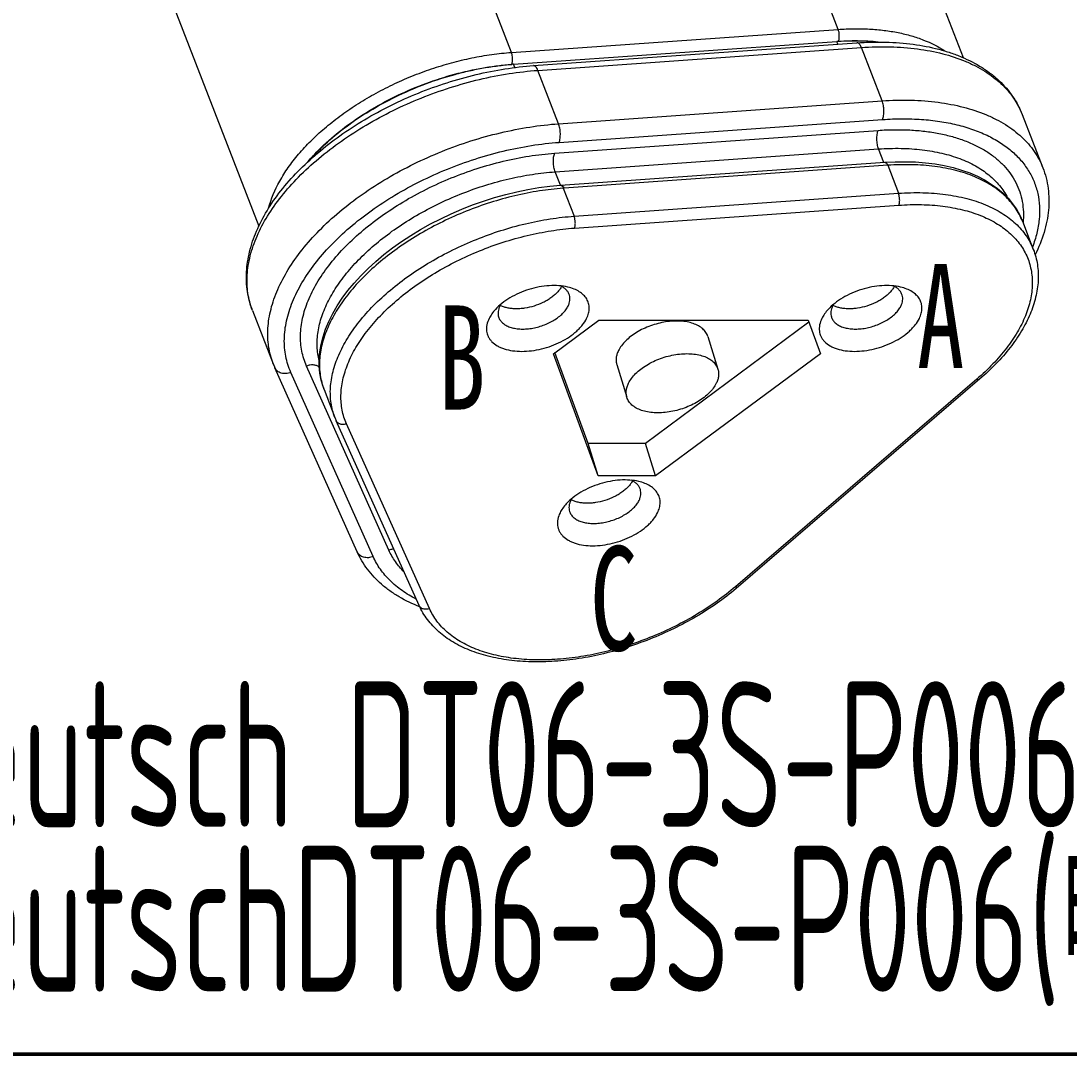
# Model space of a CAD drawing. Header units: millimetres. Extents: x 1762 to 3573, y 2019 to 2959.
# Drawn here: x 2197.51 to 2222.65, y 2294.25 to 2319.05 of the extents above; entities that cross this region are included whole.
import ezdxf

# ---------------------------------------------------------------- set-up
doc = ezdxf.new("R2010")
doc.units = ezdxf.units.MM
doc.layers.add('1轮廓实线层', color=7, linetype='Continuous', lineweight=50)
doc.layers.add('护套层', color=3, linetype='Continuous', lineweight=0)
doc.layers.add('孔名层', color=1, linetype='Continuous')
doc.styles.add('FST', font='', dxfattribs={"width": 0.67})
doc.styles.add('技术要求及剖视用', font='gbenor.shx', dxfattribs={"width": 0.7, "bigfont": 'gbcbig.shx'})
doc.styles.get('FST').set_extended_font_data('FangSong_GB2312')

# ---------------------------------------------------------------- blocks, each defined once
blk = doc.blocks.new('DeutschDT06-3S-P006(电阻)-Out21530997')
at = {"linetype": 'Continuous'}
for p, q in [((-0.705, 13.967), (-4.012, 22.49)), ((7.085, 21.686), (10.13, 13.843)), ((-9.799, 17.622), (-6.763, 9.8)), ((7.134, 14.521), (6.541, 16.048)), ((-0.705, 13.967), (7.134, 14.521)), ((-0.658, 13.684), (7.103, 14.232)), ((-0.176, 13.65), (7.585, 14.198)), ((-0.07, 13.537), (7.69, 14.085)), ((7.128, 14.166), (7.103, 14.232)), ((8.188, 12.804), (7.69, 14.085)), ((-0.627, 13.604), (-0.658, 13.684)), ((0.427, 12.256), (-0.07, 13.537)), ((0.427, 12.256), (8.188, 12.804)), ((0.438, 11.809), (8.199, 12.357)), ((11.546, 12.479), (12.044, 11.198)), ((0.332, 11.548), (8.093, 12.097)), ((0.344, 11.102), (8.105, 11.65)), ((8.23, 11.328), (8.105, 11.65)), ((0.473, 10.78), (8.255, 11.33)), ((0.469, 10.78), (0.344, 11.102)), ((8.321, 11.258), (0.561, 10.71)), ((8.322, 11.258), (8.321, 11.258)), ((8.321, 11.258), (8.581, 10.586)), ((0.219, 10.757), (0.473, 10.78)), ((0.472, 10.772), (0.469, 10.779)), ((0.561, 10.71), (0.54, 10.708)), ((0.54, 10.708), (0.801, 10.037)), ((0.801, 10.037), (8.581, 10.586)), ((0.808, 9.751), (8.589, 10.3)), ((11.553, 9.914), (11.815, 9.24)), ((-6.917, 7.777), (-6.42, 6.496)), ((0.305, 6.737), (1.389, 7.543)), ((1.389, 7.543), (6.413, 7.543)), ((6.431, 7.495), (2.511, 4.584)), ((6.413, 7.543), (6.707, 6.737)), ((4.007, 7.148), (4.249, 6.364)), ((1.376, 3.801), (0.305, 6.737)), ((1.134, 4.584), (0.339, 6.763)), ((6.707, 6.737), (2.754, 3.801)), ((-4.405, 1.98), (-6.38, 6.399)), ((-4.021, 1.867), (-5.995, 6.286)), ((-3.644, 2.02), (-5.619, 6.439)), ((1.823, 6.473), (2.065, 5.689)), ((10.461, 6.127), (4.669, 1.144)), ((10.533, 6.129), (4.741, 1.145)), ((-5.201, 5.878), (-5.201, 5.878)), ((-5.201, 5.878), (-4.94, 5.207)), ((-2.917, 0.692), (-4.906, 5.126)), ((-2.671, 0.62), (-4.66, 5.054)), ((1.376, 3.801), (1.134, 4.584)), ((2.511, 4.584), (1.134, 4.584)), ((2.754, 3.801), (2.511, 4.584)), ((2.754, 3.801), (1.376, 3.801))]:
    blk.add_line(p, q, dxfattribs=at)
for points in [[(8.255, 11.33), (8.501, 11.343), (8.748, 11.345), (8.991, 11.338), (9.227, 11.319), (9.457, 11.291), (9.678, 11.252), (9.892, 11.203), (10.096, 11.143), (10.291, 11.074), (10.474, 10.994), (10.647, 10.906), (10.806, 10.808), (10.954, 10.702), (11.088, 10.588), (11.209, 10.466), (11.316, 10.337), (11.409, 10.202), (11.488, 10.061), (11.553, 9.914)], [(-5.201, 5.878), (-5.225, 5.945), (-5.27, 6.102), (-5.301, 6.265), (-5.317, 6.433), (-5.317, 6.605), (-5.302, 6.781), (-5.271, 6.961), (-5.225, 7.143), (-5.162, 7.328), (-5.085, 7.513), (-4.992, 7.699), (-4.884, 7.885), (-4.763, 8.069), (-4.627, 8.252), (-4.478, 8.432), (-4.316, 8.609), (-4.143, 8.782), (-3.957, 8.951), (-3.762, 9.115), (-3.556, 9.275), (-3.34, 9.428), (-3.117, 9.576), (-2.885, 9.717), (-2.646, 9.851), (-2.401, 9.977), (-2.15, 10.096), (-1.894, 10.206), (-1.635, 10.308), (-1.372, 10.401), (-1.108, 10.485), (-0.842, 10.559), (-0.575, 10.624), (-0.309, 10.678), (-0.044, 10.723), (0.219, 10.757)]]:
    blk.add_lwpolyline(points, dxfattribs=at)
for centre, radius, start, end in [((7.553, 7.856), 6.392, 93.6898, 94.0402), ((-0.204, 7.25), 6.45, 94.0404, 94.3886), ((8.256, 11.299), 0.0308, 92.2843, 94.0359), ((-4.465, 7.254), 2.097, 201.2131, 204.0798), ((-3.737, 6.446), 1.57, 199.7612, 201.2124), ((-3.34, 5.828), 1.716, 201.2132, 204.16)]:
    blk.add_arc(centre, radius, start, end, dxfattribs=at)
for points, knots in [([(7.134, 14.521), (7.261, 14.53), (7.511, 14.54), (7.88, 14.533), (8.233, 14.502), (8.569, 14.448), (8.885, 14.371), (9.267, 14.242), (9.532, 14.109), (9.691, 14.003)], [0, 0, 0, 0, 0.143785, 0.282827, 0.416661, 0.544932, 0.667414, 0.784033, 1, 1, 1, 1]), ([(7.142, 14.235), (7.145, 14.244), (7.152, 14.264), (7.158, 14.298), (7.161, 14.334), (7.162, 14.386), (7.157, 14.438), (7.146, 14.487), (7.138, 14.51), (7.134, 14.521)], [0, 0, 0, 0, 0.102564, 0.219109, 0.346473, 0.480761, 0.752507, 0.881349, 1, 1, 1, 1]), ([(7.142, 14.235), (7.229, 14.241), (7.403, 14.25), (7.741, 14.252), (7.992, 14.236), (8.156, 14.217)], [0, 0, 0, 0, 0.259398, 0.512837, 1, 1, 1, 1]), ([(7.142, 14.235), (7.225, 14.24), (7.39, 14.248), (7.713, 14.249), (7.953, 14.234), (8.109, 14.217)], [0, 0, 0, 0, 0.258868, 0.51213, 1, 1, 1, 1]), ([(7.585, 14.198), (7.816, 14.214), (8.267, 14.226), (8.924, 14.177), (9.442, 14.078), (9.827, 13.963), (10.181, 13.83), (10.508, 13.662), (10.801, 13.458), (10.997, 13.292), (11.171, 13.11), (11.322, 12.913), (11.449, 12.703), (11.517, 12.555), (11.546, 12.479)], [0, 0, 0, 0, 0.150324, 0.293205, 0.427971, 0.492292, 0.554602, 0.673502, 0.730511, 0.786134, 0.840618, 0.894234, 0.947264, 1, 1, 1, 1]), ([(7.69, 14.085), (7.684, 14.102), (7.673, 14.126), (7.655, 14.153), (7.642, 14.17), (7.628, 14.183), (7.614, 14.192), (7.6, 14.198), (7.59, 14.198), (7.585, 14.198)], [0, 0, 0, 0, 0.331733, 0.476239, 0.605765, 0.720709, 0.822536, 0.914128, 1, 1, 1, 1]), ([(7.69, 14.085), (7.921, 14.101), (8.372, 14.113), (9.026, 14.065), (9.63, 13.952), (10.091, 13.801), (10.424, 13.648), (10.649, 13.52), (10.855, 13.379), (11.039, 13.223), (11.202, 13.055), (11.341, 12.875), (11.458, 12.683), (11.52, 12.548), (11.546, 12.479)], [0, 0, 0, 0, 0.155777, 0.303064, 0.440878, 0.568776, 0.629101, 0.68711, 0.742969, 0.796904, 0.849204, 0.900215, 0.950335, 1, 1, 1, 1]), ([(-6.53, 10.228), (-6.471, 10.454), (-6.326, 10.792), (-6.06, 11.213), (-5.81, 11.535), (-5.518, 11.849), (-5.188, 12.153), (-4.823, 12.442), (-4.427, 12.715), (-4.005, 12.967), (-3.561, 13.196), (-3.099, 13.4), (-2.625, 13.576), (-2.144, 13.723), (-1.661, 13.838), (-1.181, 13.922), (-0.862, 13.956), (-0.705, 13.967)], [0, 0, 0, 0, 0.096338, 0.14916, 0.20506, 0.263909, 0.325475, 0.389446, 0.455444, 0.52304, 0.591768, 0.661136, 0.730638, 0.799765, 0.868017, 0.934912, 1, 1, 1, 1]), ([(-0.697, 13.681), (-0.694, 13.69), (-0.687, 13.711), (-0.681, 13.744), (-0.677, 13.78), (-0.677, 13.832), (-0.682, 13.884), (-0.693, 13.933), (-0.7, 13.956), (-0.705, 13.967)], [0, 0, 0, 0, 0.102564, 0.219109, 0.346473, 0.480761, 0.752507, 0.881349, 1, 1, 1, 1]), ([(-6.917, 7.777), (-6.945, 7.849), (-6.993, 7.997), (-7.041, 8.226), (-7.064, 8.461), (-7.062, 8.701), (-7.037, 8.943), (-6.971, 9.274), (-6.828, 9.691), (-6.573, 10.181), (-6.238, 10.66), (-5.829, 11.124), (-5.353, 11.567), (-4.817, 11.981), (-4.23, 12.362), (-3.6, 12.704), (-2.939, 13.001), (-2.255, 13.248), (-1.561, 13.443), (-0.868, 13.58), (-0.404, 13.634), (-0.176, 13.65)], [0, 0, 0, 0, 0.023134, 0.046386, 0.069871, 0.093703, 0.117991, 0.142837, 0.194501, 0.249291, 0.30749, 0.369124, 0.433987, 0.501685, 0.571676, 0.643308, 0.715855, 0.788552, 0.860629, 0.93134, 1, 1, 1, 1]), ([(-5.581, 11.351), (-5.446, 11.509), (-5.146, 11.817), (-4.634, 12.235), (-4.057, 12.616), (-3.428, 12.952), (-2.763, 13.233), (-2.077, 13.453), (-1.497, 13.583), (-1.037, 13.651), (-0.81, 13.673), (-0.697, 13.681)], [0, 0, 0, 0, 0.112442, 0.232101, 0.357446, 0.486624, 0.617585, 0.748189, 0.876315, 0.938836, 1, 1, 1, 1]), ([(-5.555, 11.375), (-5.419, 11.531), (-5.117, 11.834), (-4.605, 12.246), (-4.029, 12.622), (-3.405, 12.953), (-2.745, 13.231), (-2.176, 13.414), (-1.717, 13.529), (-1.374, 13.598), (-1.035, 13.649), (-0.809, 13.673), (-0.697, 13.681)], [0, 0, 0, 0, 0.112928, 0.232813, 0.35816, 0.48718, 0.6179, 0.748269, 0.812699, 0.876284, 0.938789, 1, 1, 1, 1]), ([(-0.07, 13.537), (-0.077, 13.554), (-0.088, 13.577), (-0.106, 13.605), (-0.119, 13.622), (-0.133, 13.635), (-0.147, 13.644), (-0.161, 13.649), (-0.171, 13.65), (-0.176, 13.65)], [0, 0, 0, 0, 0.331733, 0.476239, 0.605765, 0.720709, 0.822536, 0.914128, 1, 1, 1, 1]), ([(-6.917, 7.777), (-6.943, 7.843), (-6.987, 7.979), (-7.03, 8.189), (-7.05, 8.407), (-7.047, 8.631), (-7.021, 8.859), (-6.973, 9.092), (-6.902, 9.327), (-6.775, 9.65), (-6.559, 10.056), (-6.223, 10.53), (-5.81, 10.992), (-5.327, 11.435), (-4.783, 11.852), (-4.186, 12.236), (-3.546, 12.581), (-2.873, 12.881), (-2.178, 13.131), (-1.474, 13.327), (-0.771, 13.466), (-0.302, 13.52), (-0.07, 13.537)], [0, 0, 0, 0, 0.021272, 0.042724, 0.064528, 0.086844, 0.109811, 0.133547, 0.158148, 0.183684, 0.237709, 0.295817, 0.357888, 0.423582, 0.492393, 0.563685, 0.636728, 0.710732, 0.784874, 0.858327, 0.930287, 1, 1, 1, 1]), ([(8.188, 12.804), (8.418, 12.82), (8.869, 12.832), (9.523, 12.784), (10.127, 12.67), (10.589, 12.52), (10.921, 12.366), (11.147, 12.239), (11.352, 12.097), (11.536, 11.942), (11.699, 11.774), (11.839, 11.593), (11.955, 11.402), (12.017, 11.267), (12.044, 11.198)], [0, 0, 0, 0, 0.155777, 0.303064, 0.440878, 0.568776, 0.629101, 0.68711, 0.742969, 0.796904, 0.849204, 0.900215, 0.950335, 1, 1, 1, 1]), ([(8.199, 12.357), (8.205, 12.372), (8.215, 12.404), (8.225, 12.455), (8.23, 12.512), (8.231, 12.573), (8.227, 12.634), (8.218, 12.694), (8.206, 12.751), (8.194, 12.787), (8.188, 12.804)], [0, 0, 0, 0, 0.102597, 0.21915, 0.3465, 0.480754, 0.617607, 0.752603, 0.881393, 1, 1, 1, 1]), ([(8.199, 12.357), (8.357, 12.368), (8.669, 12.38), (9.127, 12.366), (9.563, 12.319), (9.973, 12.24), (10.354, 12.129), (10.702, 11.987), (11.013, 11.816), (11.285, 11.617), (11.515, 11.392), (11.701, 11.142), (11.84, 10.87), (11.93, 10.579), (11.971, 10.272), (11.962, 9.952), (11.905, 9.623), (11.836, 9.405), (11.795, 9.296)], [0, 0, 0, 0, 0.082284, 0.161487, 0.237288, 0.309458, 0.377879, 0.442565, 0.503686, 0.561588, 0.616808, 0.670072, 0.722264, 0.774364, 0.827358, 0.882154, 0.93951, 1, 1, 1, 1]), ([(-6.42, 6.496), (-6.446, 6.562), (-6.49, 6.697), (-6.533, 6.908), (-6.553, 7.126), (-6.55, 7.349), (-6.524, 7.578), (-6.475, 7.811), (-6.404, 8.046), (-6.277, 8.369), (-6.062, 8.775), (-5.725, 9.249), (-5.313, 9.711), (-4.83, 10.154), (-4.286, 10.571), (-3.689, 10.955), (-3.048, 11.3), (-2.375, 11.6), (-1.681, 11.85), (-0.976, 12.046), (-0.274, 12.185), (0.195, 12.239), (0.427, 12.256)], [0, 0, 0, 0, 0.021272, 0.042724, 0.064528, 0.086844, 0.109811, 0.133547, 0.158148, 0.183684, 0.237709, 0.295817, 0.357888, 0.423582, 0.492393, 0.563685, 0.636728, 0.710732, 0.784874, 0.858327, 0.930287, 1, 1, 1, 1]), ([(0.438, 11.809), (0.444, 11.824), (0.454, 11.855), (0.464, 11.907), (0.469, 11.964), (0.47, 12.025), (0.466, 12.086), (0.458, 12.146), (0.445, 12.203), (0.433, 12.239), (0.427, 12.256)], [0, 0, 0, 0, 0.102597, 0.21915, 0.3465, 0.480754, 0.617607, 0.752603, 0.881393, 1, 1, 1, 1]), ([(8.105, 11.65), (8.098, 11.667), (8.087, 11.703), (8.074, 11.759), (8.065, 11.82), (8.062, 11.881), (8.062, 11.941), (8.068, 11.999), (8.077, 12.05), (8.087, 12.082), (8.093, 12.097)], [0, 0, 0, 0, 0.118607, 0.247397, 0.382393, 0.519246, 0.6535, 0.78085, 0.897403, 1, 1, 1, 1]), ([(8.093, 12.097), (8.222, 12.106), (8.475, 12.116), (8.848, 12.11), (9.207, 12.08), (9.548, 12.027), (9.87, 11.951), (10.169, 11.854), (10.445, 11.735), (10.695, 11.595), (10.917, 11.436), (11.109, 11.258), (11.271, 11.062), (11.399, 10.85), (11.495, 10.624), (11.556, 10.385), (11.582, 10.135), (11.576, 9.966), (11.568, 9.881)], [0, 0, 0, 0, 0.081783, 0.160934, 0.237199, 0.310379, 0.380346, 0.447052, 0.510542, 0.570966, 0.628595, 0.683827, 0.737184, 0.789304, 0.840904, 0.892739, 0.945547, 1, 1, 1, 1]), ([(-5.995, 6.286), (-6.023, 6.348), (-6.071, 6.475), (-6.122, 6.674), (-6.15, 6.88), (-6.156, 7.092), (-6.14, 7.309), (-6.101, 7.53), (-6.041, 7.755), (-5.929, 8.064), (-5.733, 8.453), (-5.422, 8.908), (-5.036, 9.352), (-4.581, 9.779), (-4.066, 10.181), (-3.498, 10.552), (-2.888, 10.885), (-2.245, 11.175), (-1.581, 11.417), (-0.906, 11.607), (-0.233, 11.741), (0.217, 11.793), (0.438, 11.809)], [0, 0, 0, 0, 0.021343, 0.042791, 0.064527, 0.08672, 0.109523, 0.133068, 0.15746, 0.182783, 0.236398, 0.294165, 0.355999, 0.421577, 0.490393, 0.561802, 0.635059, 0.709352, 0.783833, 0.857647, 0.929962, 1, 1, 1, 1]), ([(8.105, 11.65), (8.283, 11.663), (8.633, 11.673), (9.142, 11.64), (9.615, 11.559), (10.044, 11.431), (10.425, 11.257), (10.699, 11.074), (10.885, 10.907), (11.006, 10.774), (11.111, 10.633), (11.17, 10.533), (11.196, 10.482)], [0, 0, 0, 0, 0.154172, 0.300478, 0.438014, 0.566317, 0.685476, 0.796262, 0.84903, 0.900356, 0.95056, 1, 1, 1, 1]), ([(-5.619, 6.439), (-5.645, 6.496), (-5.689, 6.614), (-5.736, 6.798), (-5.762, 6.988), (-5.768, 7.185), (-5.753, 7.385), (-5.704, 7.664), (-5.59, 8.02), (-5.376, 8.444), (-5.089, 8.864), (-4.732, 9.275), (-4.311, 9.67), (-3.834, 10.042), (-3.309, 10.386), (-2.744, 10.694), (-2.15, 10.962), (-1.535, 11.186), (-0.911, 11.362), (-0.288, 11.486), (0.127, 11.534), (0.332, 11.548)], [0, 0, 0, 0, 0.021344, 0.042793, 0.064529, 0.086723, 0.109528, 0.133073, 0.182747, 0.236364, 0.294134, 0.35597, 0.421551, 0.49037, 0.561783, 0.635043, 0.70934, 0.783824, 0.857641, 0.929959, 1, 1, 1, 1]), ([(0.344, 11.102), (0.337, 11.119), (0.326, 11.155), (0.313, 11.211), (0.305, 11.271), (0.301, 11.333), (0.302, 11.393), (0.307, 11.45), (0.317, 11.502), (0.327, 11.534), (0.332, 11.548)], [0, 0, 0, 0, 0.118607, 0.247397, 0.382393, 0.519246, 0.6535, 0.78085, 0.897403, 1, 1, 1, 1]), ([(8.255, 11.33), (8.258, 11.33), (8.264, 11.33), (8.273, 11.326), (8.282, 11.32), (8.295, 11.309), (8.309, 11.288), (8.318, 11.268), (8.322, 11.258)], [0, 0, 0, 0, 0.085937, 0.177592, 0.279476, 0.394474, 0.668174, 1, 1, 1, 1]), ([(8.255, 11.33), (8.256, 11.33), (8.259, 11.33), (8.262, 11.329), (8.262, 11.329)], [0, 0, 0, 0, 0.746376, 1, 1, 1, 1]), ([(8.262, 11.329), (8.275, 11.327), (8.289, 11.314), (8.301, 11.297), (8.311, 11.281), (8.317, 11.267), (8.321, 11.258)], [0, 0, 0, 0, 0.401461, 0.532632, 0.676461, 1, 1, 1, 1]), ([(-5.318, 6.568), (-5.332, 6.623), (-5.354, 6.735), (-5.369, 6.907), (-5.367, 7.084), (-5.34, 7.328), (-5.26, 7.643), (-5.098, 8.021), (-4.872, 8.398), (-4.584, 8.77), (-4.239, 9.132), (-3.842, 9.477), (-3.401, 9.8), (-2.92, 10.098), (-2.408, 10.364), (-1.873, 10.595), (-1.322, 10.788), (-0.765, 10.94), (-0.209, 11.047), (0.161, 11.089), (0.344, 11.102)], [0, 0, 0, 0, 0.021234, 0.042814, 0.064886, 0.087578, 0.135201, 0.186361, 0.241371, 0.300265, 0.362857, 0.428776, 0.497518, 0.56847, 0.640945, 0.714205, 0.787489, 0.860034, 0.931102, 1, 1, 1, 1]), ([(11.553, 9.914), (11.531, 9.971), (11.479, 10.084), (11.382, 10.245), (11.264, 10.396), (11.128, 10.536), (10.974, 10.666), (10.802, 10.785), (10.613, 10.892), (10.334, 11.02), (9.947, 11.146), (9.441, 11.241), (8.893, 11.281), (8.515, 11.271), (8.322, 11.258)], [0, 0, 0, 0, 0.049619, 0.099699, 0.150675, 0.202946, 0.256859, 0.312702, 0.370704, 0.431028, 0.558944, 0.696799, 0.844147, 1, 1, 1, 1]), ([(12.044, 11.198), (12.074, 11.119), (12.126, 10.957), (12.175, 10.704), (12.193, 10.445), (12.183, 10.181), (12.143, 9.914), (12.052, 9.55), (11.945, 9.284), (11.86, 9.111)], [0, 0, 0, 0, 0.117862, 0.236445, 0.356454, 0.478581, 0.603477, 0.731731, 1, 1, 1, 1]), ([(0.54, 10.708), (0.348, 10.694), (-0.042, 10.649), (-0.627, 10.533), (-1.214, 10.37), (-1.792, 10.162), (-2.353, 9.913), (-2.887, 9.627), (-3.386, 9.308), (-3.842, 8.962), (-4.247, 8.595), (-4.595, 8.211), (-4.88, 7.817), (-5.097, 7.419), (-5.243, 7.024), (-5.304, 6.696), (-5.312, 6.443), (-5.3, 6.261), (-5.268, 6.084), (-5.234, 5.971), (-5.214, 5.915)], [0, 0, 0, 0, 0.069552, 0.141347, 0.214642, 0.288644, 0.362535, 0.435505, 0.50677, 0.575608, 0.641385, 0.703591, 0.761876, 0.816103, 0.866394, 0.913196, 0.935552, 0.957368, 0.978794, 1, 1, 1, 1]), ([(0.473, 10.78), (0.476, 10.781), (0.482, 10.78), (0.491, 10.777), (0.5, 10.771), (0.513, 10.759), (0.527, 10.738), (0.536, 10.719), (0.54, 10.708)], [0, 0, 0, 0, 0.086028, 0.177757, 0.279689, 0.394705, 0.668349, 1, 1, 1, 1]), ([(0.494, 10.782), (0.497, 10.782), (0.503, 10.782), (0.512, 10.778), (0.521, 10.772), (0.534, 10.76), (0.548, 10.74), (0.557, 10.72), (0.561, 10.71)], [0, 0, 0, 0, 0.085908, 0.17754, 0.27941, 0.394403, 0.668123, 1, 1, 1, 1]), ([(8.581, 10.586), (8.775, 10.6), (9.153, 10.61), (9.701, 10.57), (10.207, 10.474), (10.595, 10.348), (10.873, 10.219), (11.062, 10.113), (11.235, 9.994), (11.389, 9.864), (11.526, 9.723), (11.643, 9.571), (11.741, 9.411), (11.792, 9.297), (11.815, 9.24)], [0, 0, 0, 0, 0.155777, 0.303064, 0.440878, 0.568776, 0.629101, 0.68711, 0.742969, 0.796904, 0.849204, 0.900215, 0.950335, 1, 1, 1, 1]), ([(8.589, 10.3), (8.592, 10.31), (8.599, 10.33), (8.605, 10.363), (8.609, 10.4), (8.609, 10.452), (8.604, 10.503), (8.593, 10.553), (8.586, 10.575), (8.581, 10.586)], [0, 0, 0, 0, 0.102618, 0.219194, 0.34657, 0.480852, 0.752553, 0.881369, 1, 1, 1, 1]), ([(8.589, 10.3), (8.769, 10.313), (9.122, 10.323), (9.634, 10.288), (10.109, 10.202), (10.538, 10.068), (10.915, 9.887), (11.184, 9.696), (11.364, 9.523), (11.48, 9.385), (11.578, 9.239), (11.659, 9.084), (11.72, 8.922), (11.764, 8.753), (11.788, 8.578), (11.793, 8.398), (11.78, 8.214), (11.735, 7.959), (11.631, 7.631), (11.436, 7.243), (11.172, 6.856), (10.845, 6.478), (10.595, 6.243), (10.461, 6.127)], [0, 0, 0, 0, 0.07854, 0.152935, 0.222708, 0.287627, 0.347776, 0.403626, 0.43024, 0.456158, 0.481562, 0.506654, 0.531647, 0.556761, 0.582207, 0.608187, 0.634878, 0.662434, 0.720562, 0.7833, 0.850897, 0.923255, 1, 1, 1, 1]), ([(-4.94, 5.207), (-4.962, 5.262), (-4.998, 5.376), (-5.035, 5.553), (-5.051, 5.735), (-5.049, 5.923), (-5.027, 6.115), (-4.972, 6.379), (-4.853, 6.717), (-4.64, 7.118), (-4.358, 7.516), (-4.012, 7.903), (-3.607, 8.275), (-3.151, 8.624), (-2.65, 8.946), (-2.113, 9.235), (-1.549, 9.487), (-0.967, 9.697), (-0.376, 9.861), (0.214, 9.978), (0.607, 10.023), (0.801, 10.037)], [0, 0, 0, 0, 0.021273, 0.042726, 0.064531, 0.086847, 0.109815, 0.133553, 0.183651, 0.237678, 0.295788, 0.357861, 0.423559, 0.492373, 0.563667, 0.636713, 0.71072, 0.784865, 0.858322, 0.930284, 1, 1, 1, 1]), ([(0.808, 9.751), (0.812, 9.76), (0.818, 9.781), (0.825, 9.814), (0.828, 9.85), (0.829, 9.902), (0.823, 9.954), (0.812, 10.003), (0.805, 10.026), (0.801, 10.037)], [0, 0, 0, 0, 0.102618, 0.219194, 0.34657, 0.480852, 0.752553, 0.881369, 1, 1, 1, 1]), ([(-4.66, 5.054), (-4.684, 5.106), (-4.725, 5.214), (-4.768, 5.383), (-4.793, 5.558), (-4.798, 5.739), (-4.784, 5.923), (-4.74, 6.179), (-4.635, 6.507), (-4.439, 6.896), (-4.175, 7.283), (-3.847, 7.661), (-3.46, 8.024), (-3.022, 8.366), (-2.539, 8.682), (-2.02, 8.965), (-1.474, 9.212), (-0.909, 9.418), (-0.335, 9.579), (0.238, 9.693), (0.62, 9.738), (0.808, 9.751)], [0, 0, 0, 0, 0.021347, 0.042796, 0.064531, 0.086721, 0.109521, 0.133062, 0.182724, 0.236329, 0.294089, 0.355919, 0.421496, 0.490315, 0.561731, 0.634997, 0.709301, 0.783795, 0.857622, 0.92995, 1, 1, 1, 1]), ([(11.815, 9.24), (11.838, 9.181), (11.877, 9.061), (11.916, 8.874), (11.935, 8.683), (11.934, 8.487), (11.913, 8.288), (11.86, 8.017), (11.744, 7.673), (11.535, 7.269), (11.261, 6.872), (10.925, 6.486), (10.669, 6.246), (10.533, 6.129)], [0, 0, 0, 0, 0.052748, 0.105794, 0.159431, 0.213942, 0.26959, 0.326617, 0.445511, 0.571977, 0.706625, 0.849467, 1, 1, 1, 1]), ([(0.648, 8.336), (0.578, 8.352), (0.429, 8.373), (0.198, 8.373), (-0.044, 8.342), (-0.287, 8.281), (-0.522, 8.194), (-0.739, 8.083), (-0.93, 7.953), (-1.041, 7.852), (-1.089, 7.799)], [0, 0, 0, 0, 0.113719, 0.236809, 0.366646, 0.500001, 0.633356, 0.763192, 0.886282, 1, 1, 1, 1]), ([(0.498, 8.35), (0.485, 8.325), (0.453, 8.275), (0.394, 8.205), (0.323, 8.137), (0.242, 8.073), (0.151, 8.015), (0.018, 7.944), (-0.161, 7.874), (-0.348, 7.831), (-0.498, 7.814), (-0.607, 7.811), (-0.71, 7.818), (-0.806, 7.834), (-0.895, 7.859), (-0.949, 7.882), (-0.974, 7.895)], [0, 0, 0, 0, 0.051278, 0.10647, 0.165447, 0.227863, 0.293209, 0.360854, 0.500006, 0.639158, 0.706802, 0.772147, 0.834561, 0.893536, 0.948726, 1, 1, 1, 1]), ([(0.686, 8.143), (0.679, 8.166), (0.658, 8.212), (0.61, 8.273), (0.546, 8.325), (0.496, 8.352), (0.47, 8.364)], [0, 0, 0, 0, 0.22939, 0.467944, 0.723164, 1, 1, 1, 1]), ([(1.099, 7.582), (1.118, 7.622), (1.149, 7.702), (1.164, 7.807), (1.159, 7.887), (1.148, 7.944), (1.128, 7.999), (1.102, 8.051), (1.068, 8.1), (1.012, 8.162), (0.923, 8.231), (0.794, 8.294), (0.698, 8.324), (0.648, 8.336)], [0, 0, 0, 0, 0.128188, 0.246291, 0.302891, 0.358618, 0.41417, 0.470257, 0.527557, 0.586674, 0.712107, 0.849532, 1, 1, 1, 1]), ([(8.63, 8.336), (8.561, 8.352), (8.412, 8.373), (8.18, 8.373), (7.939, 8.342), (7.696, 8.281), (7.461, 8.194), (7.244, 8.083), (7.052, 7.953), (6.942, 7.852), (6.893, 7.799)], [0, 0, 0, 0, 0.113719, 0.236809, 0.366646, 0.500001, 0.633356, 0.763192, 0.886282, 1, 1, 1, 1]), ([(8.481, 8.35), (8.467, 8.325), (8.436, 8.275), (8.377, 8.205), (8.306, 8.137), (8.224, 8.073), (8.133, 8.015), (8, 7.944), (7.822, 7.874), (7.634, 7.831), (7.484, 7.814), (7.376, 7.811), (7.273, 7.818), (7.176, 7.834), (7.088, 7.859), (7.034, 7.882), (7.008, 7.895)], [0, 0, 0, 0, 0.051278, 0.10647, 0.165447, 0.227863, 0.293209, 0.360854, 0.500006, 0.639158, 0.706802, 0.772147, 0.834561, 0.893536, 0.948726, 1, 1, 1, 1]), ([(8.669, 8.143), (8.662, 8.166), (8.641, 8.212), (8.593, 8.273), (8.529, 8.325), (8.479, 8.352), (8.452, 8.364)], [0, 0, 0, 0, 0.22939, 0.467944, 0.723164, 1, 1, 1, 1]), ([(9.081, 7.582), (9.101, 7.622), (9.132, 7.702), (9.146, 7.807), (9.142, 7.887), (9.13, 7.944), (9.111, 7.999), (9.084, 8.051), (9.05, 8.1), (8.994, 8.162), (8.905, 8.231), (8.777, 8.294), (8.681, 8.324), (8.63, 8.336)], [0, 0, 0, 0, 0.128188, 0.246291, 0.302891, 0.358618, 0.41417, 0.470257, 0.527557, 0.586674, 0.712107, 0.849532, 1, 1, 1, 1]), ([(0.656, 7.88), (0.666, 7.902), (0.684, 7.947), (0.699, 8.014), (0.7, 8.08), (0.692, 8.123), (0.686, 8.143)], [0, 0, 0, 0, 0.271588, 0.525528, 0.766304, 1, 1, 1, 1]), ([(8.638, 7.88), (8.649, 7.902), (8.667, 7.947), (8.682, 8.014), (8.683, 8.08), (8.675, 8.123), (8.669, 8.143)], [0, 0, 0, 0, 0.271588, 0.525528, 0.766304, 1, 1, 1, 1]), ([(-1.089, 7.799), (-1.12, 7.765), (-1.176, 7.696), (-1.222, 7.62), (-1.241, 7.582)], [0, 0, 0, 0, 0.519717, 1, 1, 1, 1]), ([(-0.982, 7.88), (-0.993, 7.859), (-1.011, 7.814), (-1.026, 7.747), (-1.027, 7.681), (-1.019, 7.638), (-1.013, 7.618)], [0, 0, 0, 0, 0.271588, 0.525528, 0.766304, 1, 1, 1, 1]), ([(-1.013, 7.618), (-1.008, 7.605), (-0.998, 7.578), (-0.969, 7.527), (-0.918, 7.47), (-0.837, 7.414), (-0.739, 7.371), (-0.625, 7.342), (-0.499, 7.327), (-0.364, 7.327), (-0.224, 7.343), (-0.082, 7.372), (0.058, 7.415), (0.191, 7.471), (0.316, 7.538), (0.427, 7.614), (0.523, 7.697), (0.6, 7.785), (0.64, 7.849), (0.656, 7.88)], [0, 0, 0, 0, 0.021462, 0.043221, 0.088605, 0.138001, 0.19239, 0.252042, 0.316657, 0.385517, 0.457604, 0.531703, 0.60648, 0.680568, 0.752634, 0.821464, 0.886042, 0.945652, 1, 1, 1, 1]), ([(-0.96, 7.922), (-0.962, 7.918), (-0.97, 7.905), (-0.977, 7.891), (-0.982, 7.88)], [0, 0, 0, 0, 0.254187, 1, 1, 1, 1]), ([(6.893, 7.799), (6.862, 7.765), (6.806, 7.696), (6.761, 7.62), (6.742, 7.582)], [0, 0, 0, 0, 0.519717, 1, 1, 1, 1]), ([(7.001, 7.88), (6.99, 7.859), (6.972, 7.814), (6.957, 7.747), (6.956, 7.681), (6.964, 7.638), (6.97, 7.618)], [0, 0, 0, 0, 0.271588, 0.525528, 0.766304, 1, 1, 1, 1]), ([(6.97, 7.618), (6.974, 7.605), (6.985, 7.578), (7.013, 7.527), (7.064, 7.47), (7.145, 7.414), (7.244, 7.371), (7.358, 7.342), (7.484, 7.327), (7.619, 7.327), (7.759, 7.343), (7.901, 7.372), (8.04, 7.415), (8.174, 7.471), (8.298, 7.538), (8.41, 7.614), (8.505, 7.697), (8.583, 7.785), (8.623, 7.849), (8.638, 7.88)], [0, 0, 0, 0, 0.021462, 0.043221, 0.088605, 0.138001, 0.19239, 0.252042, 0.316657, 0.385517, 0.457604, 0.531703, 0.60648, 0.680568, 0.752634, 0.821464, 0.886042, 0.945652, 1, 1, 1, 1]), ([(7.023, 7.922), (7.021, 7.918), (7.013, 7.905), (7.006, 7.891), (7.001, 7.88)], [0, 0, 0, 0, 0.254187, 1, 1, 1, 1]), ([(-1.241, 7.582), (-1.265, 7.533), (-1.292, 7.457), (-1.305, 7.354), (-1.302, 7.28), (-1.287, 7.209), (-1.261, 7.142), (-1.222, 7.079), (-1.155, 7.001), (-1.066, 6.935), (-0.963, 6.884), (-0.843, 6.839), (-0.674, 6.802), (-0.453, 6.788), (-0.219, 6.803), (0.021, 6.848), (0.257, 6.921), (0.482, 7.018), (0.685, 7.137), (0.834, 7.252), (0.936, 7.351), (1.02, 7.448), (1.072, 7.527), (1.099, 7.582)], [0, 0, 0, 0, 0.051036, 0.074747, 0.097616, 0.120035, 0.142436, 0.165252, 0.18888, 0.239686, 0.267379, 0.296694, 0.360113, 0.429436, 0.503413, 0.580362, 0.658356, 0.735387, 0.809522, 0.879065, 0.911722, 0.942803, 1, 1, 1, 1]), ([(6.742, 7.582), (6.718, 7.533), (6.691, 7.457), (6.678, 7.354), (6.681, 7.28), (6.695, 7.209), (6.722, 7.142), (6.761, 7.079), (6.828, 7.001), (6.917, 6.935), (7.02, 6.884), (7.14, 6.839), (7.309, 6.802), (7.529, 6.788), (7.764, 6.803), (8.004, 6.848), (8.24, 6.921), (8.464, 7.018), (8.668, 7.137), (8.817, 7.252), (8.918, 7.351), (9.003, 7.448), (9.055, 7.527), (9.081, 7.582)], [0, 0, 0, 0, 0.051036, 0.074747, 0.097616, 0.120035, 0.142436, 0.165252, 0.18888, 0.239686, 0.267379, 0.296694, 0.360113, 0.429436, 0.503413, 0.580362, 0.658356, 0.735387, 0.809522, 0.879065, 0.911722, 0.942803, 1, 1, 1, 1]), ([(4.007, 7.148), (4.002, 7.165), (3.988, 7.199), (3.961, 7.247), (3.927, 7.292), (3.87, 7.349), (3.782, 7.41), (3.655, 7.466), (3.509, 7.503), (3.347, 7.522), (3.173, 7.521), (2.993, 7.502), (2.811, 7.464), (2.631, 7.408), (2.459, 7.337), (2.299, 7.251), (2.156, 7.153), (2.033, 7.046), (1.934, 6.933), (1.882, 6.851), (1.862, 6.81)], [0, 0, 0, 0, 0.02146, 0.043217, 0.065547, 0.08869, 0.138082, 0.192467, 0.252113, 0.316722, 0.385575, 0.457656, 0.531747, 0.606518, 0.680598, 0.752658, 0.821481, 0.886053, 0.945657, 1, 1, 1, 1]), ([(1.862, 6.81), (1.848, 6.782), (1.825, 6.725), (1.806, 6.638), (1.805, 6.553), (1.815, 6.499), (1.823, 6.473)], [0, 0, 0, 0, 0.271588, 0.525528, 0.766304, 1, 1, 1, 1]), ([(2.104, 6.027), (2.125, 6.068), (2.176, 6.15), (2.275, 6.263), (2.398, 6.37), (2.541, 6.467), (2.701, 6.553), (2.873, 6.625), (3.053, 6.68), (3.235, 6.718), (3.415, 6.738), (3.589, 6.738), (3.751, 6.72), (3.897, 6.682), (4.024, 6.627), (4.112, 6.566), (4.169, 6.509), (4.203, 6.464), (4.231, 6.416), (4.244, 6.382), (4.249, 6.364)], [0, 0, 0, 0, 0.054343, 0.113948, 0.178519, 0.247342, 0.319402, 0.393483, 0.468253, 0.542345, 0.614426, 0.683279, 0.747888, 0.807534, 0.861918, 0.91131, 0.934453, 0.956783, 0.97854, 1, 1, 1, 1]), ([(-5.995, 6.286), (-6.032, 6.271), (-6.091, 6.257), (-6.17, 6.258), (-6.225, 6.269), (-6.276, 6.289), (-6.32, 6.318), (-6.355, 6.355), (-6.373, 6.384), (-6.38, 6.399)], [0, 0, 0, 0, 0.271423, 0.403284, 0.530858, 0.653723, 0.772126, 0.887026, 1, 1, 1, 1]), ([(-5.315, 6.42), (-5.335, 6.433), (-5.382, 6.455), (-5.459, 6.469), (-5.54, 6.465), (-5.593, 6.449), (-5.619, 6.439)], [0, 0, 0, 0, 0.233527, 0.47955, 0.736456, 1, 1, 1, 1]), ([(4.249, 6.364), (4.257, 6.338), (4.268, 6.284), (4.266, 6.199), (4.247, 6.112), (4.224, 6.055), (4.21, 6.027)], [0, 0, 0, 0, 0.233696, 0.474472, 0.728413, 1, 1, 1, 1]), ([(10.461, 6.127), (10.468, 6.125), (10.482, 6.12), (10.502, 6.118), (10.519, 6.12), (10.529, 6.125), (10.533, 6.129)], [0, 0, 0, 0, 0.30838, 0.572319, 0.797837, 1, 1, 1, 1]), ([(2.065, 5.689), (2.057, 5.715), (2.047, 5.77), (2.048, 5.855), (2.067, 5.942), (2.09, 5.999), (2.104, 6.027)], [0, 0, 0, 0, 0.233696, 0.474472, 0.728413, 1, 1, 1, 1]), ([(4.21, 6.027), (4.19, 5.986), (4.139, 5.904), (4.039, 5.791), (3.916, 5.684), (3.773, 5.586), (3.613, 5.5), (3.441, 5.429), (3.261, 5.373), (3.079, 5.335), (2.899, 5.316), (2.725, 5.315), (2.563, 5.334), (2.417, 5.371), (2.29, 5.427), (2.202, 5.488), (2.145, 5.545), (2.111, 5.59), (2.084, 5.638), (2.07, 5.672), (2.065, 5.689)], [0, 0, 0, 0, 0.054343, 0.113948, 0.178519, 0.247342, 0.319402, 0.393483, 0.468253, 0.542345, 0.614426, 0.683279, 0.747888, 0.807534, 0.861918, 0.91131, 0.934453, 0.956783, 0.97854, 1, 1, 1, 1]), ([(-4.66, 5.054), (-4.684, 5.044), (-4.722, 5.035), (-4.772, 5.036), (-4.807, 5.042), (-4.84, 5.055), (-4.868, 5.074), (-4.891, 5.097), (-4.902, 5.116), (-4.906, 5.126)], [0, 0, 0, 0, 0.271427, 0.403283, 0.530851, 0.653712, 0.772116, 0.88702, 1, 1, 1, 1]), ([(2.349, 3.67), (2.28, 3.686), (2.131, 3.707), (1.9, 3.707), (1.658, 3.676), (1.415, 3.616), (1.18, 3.528), (0.963, 3.417), (0.771, 3.287), (0.661, 3.186), (0.612, 3.133)], [0, 0, 0, 0, 0.113719, 0.236809, 0.366646, 0.500001, 0.633356, 0.763192, 0.886282, 1, 1, 1, 1]), ([(2.2, 3.685), (2.186, 3.66), (2.155, 3.61), (2.096, 3.539), (2.025, 3.472), (1.943, 3.408), (1.853, 3.349), (1.72, 3.278), (1.541, 3.208), (1.353, 3.165), (1.203, 3.149), (1.095, 3.146), (0.992, 3.152), (0.895, 3.168), (0.807, 3.193), (0.753, 3.216), (0.728, 3.23)], [0, 0, 0, 0, 0.051278, 0.10647, 0.165447, 0.227863, 0.293209, 0.360854, 0.500006, 0.639158, 0.706802, 0.772147, 0.834561, 0.893536, 0.948726, 1, 1, 1, 1]), ([(2.388, 3.477), (2.381, 3.501), (2.36, 3.546), (2.312, 3.607), (2.248, 3.659), (2.198, 3.687), (2.172, 3.699)], [0, 0, 0, 0, 0.22939, 0.467944, 0.723164, 1, 1, 1, 1]), ([(2.8, 2.916), (2.82, 2.956), (2.851, 3.036), (2.866, 3.141), (2.861, 3.221), (2.849, 3.278), (2.83, 3.333), (2.804, 3.385), (2.769, 3.434), (2.713, 3.497), (2.624, 3.565), (2.496, 3.629), (2.4, 3.658), (2.349, 3.67)], [0, 0, 0, 0, 0.128188, 0.246291, 0.302891, 0.358618, 0.41417, 0.470257, 0.527557, 0.586674, 0.712107, 0.849532, 1, 1, 1, 1]), ([(2.357, 3.215), (2.368, 3.237), (2.386, 3.281), (2.401, 3.349), (2.402, 3.415), (2.394, 3.457), (2.388, 3.477)], [0, 0, 0, 0, 0.271588, 0.525528, 0.766304, 1, 1, 1, 1]), ([(0.612, 3.133), (0.581, 3.099), (0.525, 3.031), (0.48, 2.955), (0.461, 2.916)], [0, 0, 0, 0, 0.519717, 1, 1, 1, 1]), ([(0.72, 3.215), (0.709, 3.193), (0.691, 3.149), (0.676, 3.081), (0.675, 3.015), (0.683, 2.973), (0.689, 2.952)], [0, 0, 0, 0, 0.271588, 0.525528, 0.766304, 1, 1, 1, 1]), ([(0.689, 2.952), (0.693, 2.939), (0.704, 2.913), (0.732, 2.862), (0.784, 2.804), (0.864, 2.748), (0.963, 2.705), (1.077, 2.676), (1.203, 2.661), (1.338, 2.662), (1.478, 2.677), (1.62, 2.707), (1.759, 2.75), (1.893, 2.805), (2.017, 2.872), (2.129, 2.948), (2.224, 3.031), (2.302, 3.119), (2.342, 3.183), (2.357, 3.215)], [0, 0, 0, 0, 0.021462, 0.043221, 0.088605, 0.138001, 0.19239, 0.252042, 0.316657, 0.385517, 0.457604, 0.531703, 0.60648, 0.680568, 0.752634, 0.821464, 0.886042, 0.945652, 1, 1, 1, 1]), ([(0.742, 3.256), (0.74, 3.253), (0.732, 3.239), (0.725, 3.225), (0.72, 3.215)], [0, 0, 0, 0, 0.254187, 1, 1, 1, 1]), ([(0.461, 2.916), (0.437, 2.868), (0.41, 2.792), (0.397, 2.688), (0.4, 2.615), (0.415, 2.544), (0.441, 2.477), (0.48, 2.414), (0.547, 2.335), (0.636, 2.269), (0.739, 2.218), (0.859, 2.173), (1.028, 2.136), (1.248, 2.122), (1.483, 2.138), (1.723, 2.183), (1.959, 2.255), (2.183, 2.353), (2.387, 2.471), (2.536, 2.586), (2.638, 2.685), (2.722, 2.782), (2.774, 2.862), (2.8, 2.916)], [0, 0, 0, 0, 0.051036, 0.074747, 0.097616, 0.120035, 0.142436, 0.165252, 0.18888, 0.239686, 0.267379, 0.296694, 0.360113, 0.429436, 0.503413, 0.580362, 0.658356, 0.735387, 0.809522, 0.879065, 0.911722, 0.942803, 1, 1, 1, 1]), ([(-3.525, 2.047), (-3.535, 2.047), (-3.576, 2.043), (-3.616, 2.032), (-3.644, 2.02)], [0, 0, 0, 0, 0.247274, 1, 1, 1, 1]), ([(-3.279, 1.496), (-3.318, 1.535), (-3.392, 1.615), (-3.49, 1.743), (-3.575, 1.878), (-3.623, 1.972), (-3.644, 2.02)], [0, 0, 0, 0, 0.256111, 0.507263, 0.754759, 1, 1, 1, 1]), ([(-4.021, 1.867), (-4.058, 1.852), (-4.117, 1.838), (-4.195, 1.839), (-4.25, 1.85), (-4.301, 1.87), (-4.345, 1.899), (-4.381, 1.936), (-4.398, 1.965), (-4.405, 1.98)], [0, 0, 0, 0, 0.271423, 0.403284, 0.530858, 0.653723, 0.772126, 0.887026, 1, 1, 1, 1]), ([(-2.903, 0.661), (-3.074, 0.727), (-3.319, 0.844), (-3.619, 1.038), (-3.821, 1.197), (-4.002, 1.371), (-4.161, 1.56), (-4.297, 1.763), (-4.372, 1.906), (-4.405, 1.98)], [0, 0, 0, 0, 0.267839, 0.396147, 0.521206, 0.643532, 0.763696, 0.88231, 1, 1, 1, 1]), ([(-2.987, 0.845), (-3.106, 0.905), (-3.328, 1.038), (-3.575, 1.242), (-3.742, 1.422), (-3.851, 1.562), (-3.945, 1.71), (-3.997, 1.814), (-4.021, 1.867)], [0, 0, 0, 0, 0.269377, 0.52312, 0.645339, 0.765124, 0.883114, 1, 1, 1, 1]), ([(4.741, 1.145), (4.596, 1.02), (4.287, 0.778), (3.788, 0.452), (3.252, 0.16), (2.688, -0.095), (2.105, -0.306), (1.513, -0.472), (0.922, -0.589), (0.34, -0.655), (-0.222, -0.668), (-0.755, -0.629), (-1.253, -0.538), (-1.706, -0.394), (-2.046, -0.228), (-2.287, -0.069), (-2.449, 0.061), (-2.594, 0.202), (-2.722, 0.354), (-2.831, 0.517), (-2.891, 0.633), (-2.917, 0.692)], [0, 0, 0, 0, 0.067358, 0.137113, 0.208584, 0.281019, 0.353621, 0.425589, 0.496149, 0.564585, 0.630278, 0.692744, 0.751678, 0.806994, 0.858873, 0.883681, 0.907829, 0.931417, 0.954559, 0.977377, 1, 1, 1, 1]), ([(4.669, 1.144), (4.528, 1.023), (4.23, 0.79), (3.748, 0.474), (3.229, 0.19), (2.682, -0.057), (2.118, -0.263), (1.544, -0.425), (0.971, -0.54), (0.409, -0.605), (-0.133, -0.621), (-0.646, -0.586), (-1.122, -0.501), (-1.552, -0.367), (-1.93, -0.186), (-2.199, 0.006), (-2.38, 0.179), (-2.496, 0.317), (-2.594, 0.463), (-2.648, 0.567), (-2.671, 0.62)], [0, 0, 0, 0, 0.068019, 0.138613, 0.211044, 0.284508, 0.358168, 0.431176, 0.502709, 0.571997, 0.638352, 0.701206, 0.760155, 0.815001, 0.865813, 0.912988, 0.935466, 0.957355, 0.97881, 1, 1, 1, 1]), ([(4.669, 1.144), (4.676, 1.141), (4.69, 1.137), (4.71, 1.134), (4.728, 1.137), (4.737, 1.142), (4.741, 1.145)], [0, 0, 0, 0, 0.30838, 0.572319, 0.797837, 1, 1, 1, 1]), ([(-2.671, 0.62), (-2.695, 0.61), (-2.733, 0.601), (-2.783, 0.602), (-2.818, 0.609), (-2.851, 0.621), (-2.879, 0.64), (-2.902, 0.664), (-2.913, 0.682), (-2.917, 0.692)], [0, 0, 0, 0, 0.271427, 0.403283, 0.530851, 0.653712, 0.772116, 0.88702, 1, 1, 1, 1])]:
    blk.add_open_spline(points, degree=3, knots=knots, dxfattribs=at)
at = {"layer": '孔名层', "style": 'FST', "width": 0.67}
for s, p in [('A', (9.023, 6.393)), ('B', (-2.463, 5.394)), ('C', (1.18, -0.387))]:
    blk.add_text(s, height=2.5, dxfattribs=at).set_placement(p)
at = {"layer": '护套层', "style": '技术要求及剖视用', "width": 0.67}
for tag, p, flags in [('备注', (-12.092, 11.408), 8), ('标号', (-12.092, 7.408), 8), ('功能', (-12.592, 3.408), 8), ('英文功能', (-12.592, -0.592), 8), ('编号', (-23.592, -4.592), 8), ('护套号', (-12.592, -4.592), 8), ('颜色', (8.408, -4.592), 9), ('厂家', (10.408, -4.592), 9), ('端子', (12.408, -4.592), 9), ('统计到BOM', (8.408, -6.592), 9), ('客户代号', (-23.592, -8.592), 8), ('配件', (-12.592, -8.592), 8), ('编码', (10.408, -8.592), 9), ('防水栓', (12.408, -8.592), 9), ('配置', (8.408, -8.592), 9), ('工序', (8.408, -10.592), 9), ('工位', (10.408, -10.592), 9), ('设计软件', (15.168, -10.592), 9), ('附件', (-12.592, -12.592), 8), ('视图', (8.408, -12.592), 9), ('方向', (10.408, -12.592), 9), ('盲栓', (12.408, -12.592), 9)]:
    blk.add_attdef(tag, p, '', height=3.5, dxfattribs=dict(at, flags=flags))

msp = doc.modelspace()

# ---------------------------------------------------------------- linework, layer by layer
at = {"layer": '1轮廓实线层', "color": 2}
msp.add_lwpolyline([(2171.333, 2373.255), (2247.015, 2373.255), (2247.015, 2294.251), (2171.333, 2294.251)], close=True, dxfattribs=at)

# ---------------------------------------------------------------- block references
at = {"layer": '护套层'}
ref = msp.add_blockref('DeutschDT06-3S-P006(电阻)-Out21530997', (2209.978, 2304.324), dxfattribs=at)
ref.add_attrib('护套号', '护套:DeutschDT06-3S-P006(电阻120Ω)', (2190.35, 2295.75), dxfattribs={"height": 3.5, "style": '技术要求及剖视用', "width": 0.67})
ref.add_attrib('附件', '附件:Deutsch DT06-3S-P006(电阻120Ω)', (2190.35, 2299.696), dxfattribs={"height": 3.5, "style": '技术要求及剖视用', "width": 0.67})

doc.saveas('drawing.dxf')
